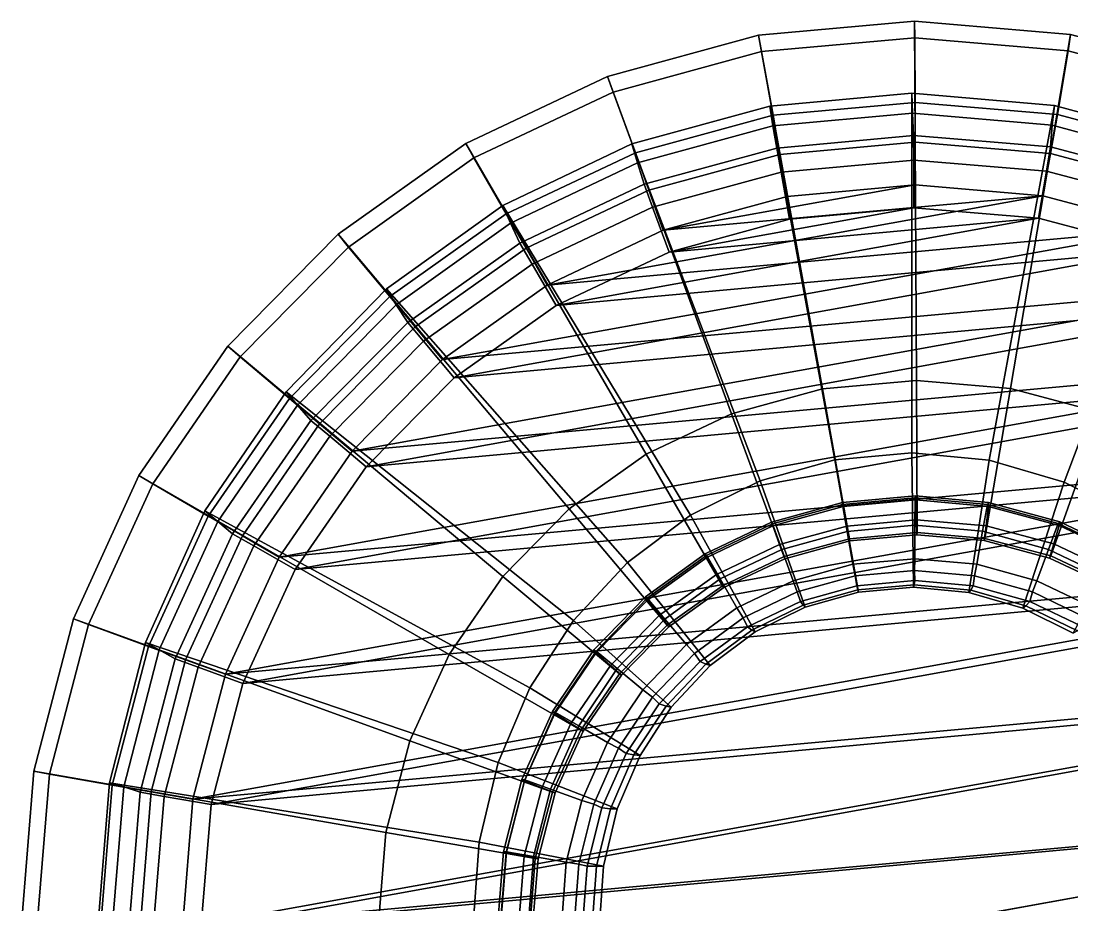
# Model space of a CAD drawing. Extents: x 0.43 to 2.23, y 0.05 to 1.87.
# Drawn here: x 0.426 to 1.482, y 0.981 to 1.869 of the extents above; entities that cross this region are included whole.
import ezdxf

# ---------------------------------------------------------------- set-up
doc = ezdxf.new("R2010")
doc.units = 0
doc.layers.add('NURBS', color=15, linetype='CONTINUOUS')

msp = doc.modelspace()

# ---------------------------------------------------------------- linework, layer by layer
at = {"layer": 'NURBS', "color": 0}
for points in [[(1.323653, 1.868862, 0.16589), (1.166959, 1.854634, 0.16589), (1.169917, 1.838138, 0.085467), (1.323835, 1.852117, 0.085467)], [(1.325642, 1.507816, 1.457898), (1.231253, 1.499248, 1.457898), (1.166959, 1.854634, 0.16589), (1.323653, 1.868862, 0.16589)], [(1.480504, 1.855469, 0.16589), (1.323653, 1.868862, 0.16589), (1.323835, 1.852117, 0.085467), (1.477905, 1.838984, 0.085467)], [(1.420128, 1.499735, 1.457898), (1.325642, 1.507816, 1.457898), (1.323653, 1.868862, 0.16589), (1.480504, 1.855469, 0.16589)], [(1.166959, 1.854634, 0.16589), (1.015185, 1.813219, 0.16589), (1.020829, 1.797473, 0.085467), (1.169917, 1.838138, 0.085467)], [(1.231253, 1.499248, 1.457898), (1.139828, 1.47429, 1.457898), (1.015185, 1.813219, 0.16589), (1.166959, 1.854634, 0.16589)], [(1.324349, 1.787181, 0.021932), (1.323835, 1.852117, 0.085467), (1.169917, 1.838138, 0.085467), (1.181534, 1.774195, 0.02193)], [(1.467301, 1.775028, 0.021934), (1.477905, 1.838984, 0.085467), (1.323835, 1.852117, 0.085467), (1.324349, 1.787181, 0.021932)], [(1.51184, 1.47525, 1.457898), (1.420128, 1.499735, 1.457898), (1.480504, 1.855469, 0.16589), (1.632748, 1.814864, 0.16589)], [(1.632748, 1.814864, 0.16589), (1.480504, 1.855469, 0.16589), (1.477905, 1.838984, 0.085467), (1.627447, 1.799141, 0.085467)], [(1.181534, 1.774195, 0.02193), (1.169917, 1.838138, 0.085467), (1.020829, 1.797473, 0.085467), (1.043196, 1.736467, 0.021928)], [(1.606048, 1.738108, 0.021935), (1.627447, 1.799141, 0.085467), (1.477905, 1.838984, 0.085467), (1.467301, 1.775028, 0.021934)], [(1.015185, 1.813219, 0.16589), (0.872941, 1.745875, 0.165889), (0.881101, 1.731358, 0.085466), (1.020829, 1.797473, 0.085467)], [(1.139828, 1.47429, 1.457898), (1.054146, 1.433702, 1.457897), (0.872941, 1.745875, 0.165889), (1.015185, 1.813219, 0.16589)], [(1.043196, 1.736467, 0.021928), (1.020829, 1.797473, 0.085467), (0.881101, 1.731358, 0.085466), (0.913538, 1.675141, 0.021925)], [(1.321084, 1.435142, 1.455545), (1.321073, 1.796399, 0.16573), (1.178171, 1.783464, 0.16573), (1.243641, 1.428248, 1.455545)], [(1.321073, 1.796399, 0.16573), (1.321534, 1.77618, 0.085706), (1.181173, 1.763447, 0.085705), (1.178171, 1.783464, 0.16573)], [(1.398702, 1.427588, 1.455545), (1.464149, 1.783908, 0.16573), (1.321073, 1.796399, 0.16573), (1.321084, 1.435142, 1.455545)], [(1.464149, 1.783908, 0.16573), (1.462045, 1.7641, 0.085706), (1.321534, 1.77618, 0.085706), (1.321073, 1.796399, 0.16573)], [(1.324259, 1.747217, 0.010377), (1.324349, 1.787181, 0.021932), (1.181534, 1.774195, 0.02193), (1.188375, 1.734861, 0.010375)], [(1.460273, 1.735656, 0.010378), (1.467301, 1.775028, 0.021934), (1.324349, 1.787181, 0.021932), (1.324259, 1.747217, 0.010377)], [(1.243641, 1.428248, 1.455545), (1.178171, 1.783464, 0.16573), (1.039783, 1.745497, 0.16573), (1.168728, 1.407115, 1.455544)], [(1.178171, 1.783464, 0.16573), (1.181173, 1.763447, 0.085705), (1.045227, 1.72629, 0.085705), (1.039783, 1.745497, 0.16573)], [(1.188375, 1.734861, 0.010375), (1.181534, 1.774195, 0.02193), (1.043196, 1.736467, 0.021928), (1.056751, 1.698961, 0.010373)], [(1.181173, 1.763447, 0.085705), (1.321534, 1.77618, 0.085706), (1.32277, 1.753841, 0.068039), (1.185296, 1.741212, 0.068017)], [(1.321534, 1.77618, 0.085706), (1.462045, 1.7641, 0.085706), (1.460347, 1.742338, 0.068053), (1.32277, 1.753841, 0.068039)], [(1.474138, 1.405815, 1.455545), (1.603051, 1.746371, 0.165731), (1.464149, 1.783908, 0.16573), (1.398702, 1.427588, 1.455545)], [(1.592286, 1.700529, 0.010379), (1.606048, 1.738108, 0.021935), (1.467301, 1.775028, 0.021934), (1.460273, 1.735656, 0.010378)], [(1.603051, 1.746371, 0.165731), (1.598438, 1.727575, 0.085706), (1.462045, 1.7641, 0.085706), (1.464149, 1.783908, 0.16573)], [(1.045227, 1.72629, 0.085705), (1.181173, 1.763447, 0.085705), (1.185296, 1.741212, 0.068017), (1.052103, 1.704831, 0.067991)], [(1.462045, 1.7641, 0.085706), (1.598438, 1.727575, 0.085706), (1.593848, 1.707047, 0.068061), (1.460347, 1.742338, 0.068053)], [(1.185296, 1.741212, 0.068017), (1.32277, 1.753841, 0.068039), (1.322875, 1.729238, 0.056724), (1.189657, 1.716999, 0.056704)], [(1.32277, 1.753841, 0.068039), (1.460347, 1.742338, 0.068053), (1.456192, 1.718092, 0.056739), (1.322875, 1.729238, 0.056724)], [(0.872941, 1.745875, 0.165889), (0.74455, 1.654649, 0.165889), (0.754978, 1.641801, 0.085466), (0.881101, 1.731358, 0.085466)], [(1.054146, 1.433702, 1.457897), (0.97681, 1.378716, 1.457897), (0.74455, 1.654649, 0.165889), (0.872941, 1.745875, 0.165889)], [(1.168728, 1.407115, 1.455544), (1.039783, 1.745497, 0.16573), (0.910116, 1.683651, 0.165729), (1.09862, 1.372385, 1.455544)], [(1.039783, 1.745497, 0.16573), (1.045227, 1.72629, 0.085705), (0.917827, 1.665836, 0.085705), (0.910116, 1.683651, 0.165729)], [(1.188375, 1.734861, 0.010375), (1.19571, 1.692614, 0.005051), (1.32415, 1.704293, 0.005053), (1.324259, 1.747217, 0.010377)], [(1.324259, 1.747217, 0.010377), (1.32415, 1.704293, 0.005053), (1.452715, 1.693366, 0.005054), (1.460273, 1.735656, 0.010378)], [(1.460347, 1.742338, 0.068053), (1.593848, 1.707047, 0.068061), (1.58556, 1.683894, 0.056746), (1.456192, 1.718092, 0.056739)], [(1.545099, 1.370484, 1.455545), (1.733558, 1.684929, 0.165731), (1.603051, 1.746371, 0.165731), (1.474138, 1.405815, 1.455545)], [(1.056751, 1.698961, 0.010373), (1.043196, 1.736467, 0.021928), (0.913538, 1.675141, 0.021925), (0.933385, 1.64061, 0.01037)], [(1.052103, 1.704831, 0.067991), (1.185296, 1.741212, 0.068017), (1.189657, 1.716999, 0.056704), (1.060587, 1.681744, 0.056677)], [(1.056751, 1.698961, 0.010373), (1.071295, 1.658681, 0.005049), (1.19571, 1.692614, 0.005051), (1.188375, 1.734861, 0.010375)], [(1.460273, 1.735656, 0.010378), (1.452715, 1.693366, 0.005054), (1.577496, 1.660162, 0.005055), (1.592286, 1.700529, 0.010379)], [(0.913538, 1.675141, 0.021925), (0.881101, 1.731358, 0.085466), (0.754978, 1.641801, 0.085466), (0.796501, 1.592082, 0.021921)], [(0.917827, 1.665836, 0.085705), (1.045227, 1.72629, 0.085705), (1.052103, 1.704831, 0.067991), (0.927238, 1.645803, 0.067959)], [(1.323074, 1.68125, 0.048953), (1.198159, 1.669774, 0.048933), (1.189657, 1.716999, 0.056704), (1.322875, 1.729238, 0.056724)], [(1.448083, 1.670799, 0.048966), (1.323074, 1.68125, 0.048953), (1.322875, 1.729238, 0.056724), (1.456192, 1.718092, 0.056739)], [(1.198159, 1.669774, 0.048933), (1.077134, 1.636716, 0.048909), (1.060587, 1.681744, 0.056677), (1.189657, 1.716999, 0.056704)], [(1.569387, 1.638733, 0.048974), (1.448083, 1.670799, 0.048966), (1.456192, 1.718092, 0.056739), (1.58556, 1.683894, 0.056746)], [(0.927238, 1.645803, 0.067959), (1.052103, 1.704831, 0.067991), (1.060587, 1.681744, 0.056677), (0.939588, 1.624543, 0.056647)], [(1.071295, 1.658681, 0.005049), (1.32415, 1.704293, 0.005053), (1.19571, 1.692614, 0.005051)], [(1.452715, 1.693366, 0.005054), (1.32415, 1.704293, 0.005053), (1.071295, 1.658681, 0.005049)], [(0.933385, 1.64061, 0.01037), (0.954687, 1.603526, 0.005046), (1.071295, 1.658681, 0.005049), (1.056751, 1.698961, 0.010373)], [(0.954687, 1.603526, 0.005046), (1.452715, 1.693366, 0.005054), (1.071295, 1.658681, 0.005049)], [(1.577496, 1.660162, 0.005055), (1.452715, 1.693366, 0.005054), (0.954687, 1.603526, 0.005046)], [(1.09862, 1.372385, 1.455544), (0.910116, 1.683651, 0.165729), (0.793109, 1.599806, 0.165729), (1.035448, 1.325114, 1.455544)], [(0.910116, 1.683651, 0.165729), (0.917827, 1.665836, 0.085705), (0.802844, 1.583923, 0.085704), (0.793109, 1.599806, 0.165729)], [(1.077134, 1.636716, 0.048909), (0.963676, 1.58308, 0.04888), (0.939588, 1.624543, 0.056647), (1.060587, 1.681744, 0.056677)], [(1.077134, 1.636716, 0.048909), (1.198159, 1.669774, 0.048933), (1.323074, 1.68125, 0.048953)], [(1.448083, 1.670799, 0.048966), (1.077134, 1.636716, 0.048909), (1.323074, 1.68125, 0.048953)], [(0.933385, 1.64061, 0.01037), (0.913538, 1.675141, 0.021925), (0.796501, 1.592082, 0.021921), (0.822027, 1.561581, 0.010367)], [(0.963676, 1.58308, 0.04888), (1.077134, 1.636716, 0.048909), (1.448083, 1.670799, 0.048966)], [(1.569387, 1.638733, 0.048974), (0.963676, 1.58308, 0.04888), (1.448083, 1.670799, 0.048966)], [(0.802844, 1.583923, 0.085704), (0.917827, 1.665836, 0.085705), (0.927238, 1.645803, 0.067959), (0.814495, 1.565925, 0.067923)], [(0.849429, 1.528826, 0.005043), (1.577496, 1.660162, 0.005055), (0.954687, 1.603526, 0.005046)], [(1.694703, 1.605692, 0.005055), (1.577496, 1.660162, 0.005055), (0.849429, 1.528826, 0.005043)], [(0.74455, 1.654649, 0.165889), (0.633913, 1.542311, 0.165889), (0.646292, 1.531523, 0.085466), (0.754978, 1.641801, 0.085466)], [(0.97681, 1.378716, 1.457897), (0.91017, 1.311003, 1.457897), (0.633913, 1.542311, 0.165889), (0.74455, 1.654649, 0.165889)], [(0.796501, 1.592082, 0.021921), (0.754978, 1.641801, 0.085466), (0.646292, 1.531523, 0.085466), (0.695639, 1.489814, 0.021918)], [(0.814495, 1.565925, 0.067923), (0.927238, 1.645803, 0.067959), (0.939588, 1.624543, 0.056647), (0.830334, 1.547137, 0.056612)], [(0.822027, 1.561581, 0.010367), (0.849429, 1.528826, 0.005043), (0.954687, 1.603526, 0.005046), (0.933385, 1.64061, 0.01037)], [(0.861232, 1.510499, 0.048847), (0.963676, 1.58308, 0.04888), (1.569387, 1.638733, 0.048974)], [(1.683301, 1.58603, 0.048975), (0.861232, 1.510499, 0.048847), (1.569387, 1.638733, 0.048974)], [(0.963676, 1.58308, 0.04888), (0.861232, 1.510499, 0.048847), (0.830334, 1.547137, 0.056612), (0.939588, 1.624543, 0.056647)], [(0.758718, 1.436849, 0.00504), (1.694703, 1.605692, 0.005055), (0.849429, 1.528826, 0.005043)], [(1.800774, 1.53161, 0.005055), (1.694703, 1.605692, 0.005055), (0.758718, 1.436849, 0.00504)], [(1.035448, 1.325114, 1.455544), (0.793109, 1.599806, 0.165729), (0.692316, 1.496509, 0.165728), (0.98113, 1.266737, 1.455544)], [(0.793109, 1.599806, 0.165729), (0.802844, 1.583923, 0.085704), (0.703771, 1.483039, 0.085704), (0.692316, 1.496509, 0.165728)], [(0.822027, 1.561581, 0.010367), (0.796501, 1.592082, 0.021921), (0.695639, 1.489814, 0.021918), (0.726058, 1.464274, 0.010364)], [(0.703771, 1.483039, 0.085704), (0.802844, 1.583923, 0.085704), (0.814495, 1.565925, 0.067923), (0.717298, 1.46762, 0.067885)], [(0.772914, 1.421174, 0.048812), (0.861232, 1.510499, 0.048847), (1.683301, 1.58603, 0.048975)], [(1.786363, 1.51429, 0.048969), (0.772914, 1.421174, 0.048812), (1.683301, 1.58603, 0.048975)], [(0.717298, 1.46762, 0.067885), (0.814495, 1.565925, 0.067923), (0.830334, 1.547137, 0.056612), (0.736146, 1.451875, 0.056574)], [(0.726058, 1.464274, 0.010364), (0.758718, 1.436849, 0.00504), (0.849429, 1.528826, 0.005043), (0.822027, 1.561581, 0.010367)], [(0.633913, 1.542311, 0.165889), (0.544392, 1.412276, 0.165889), (0.558346, 1.403876, 0.085466), (0.646292, 1.531523, 0.085466)], [(0.91017, 1.311003, 1.457897), (0.85625, 1.23262, 1.457897), (0.544392, 1.412276, 0.165889), (0.633913, 1.542311, 0.165889)], [(0.861232, 1.510499, 0.048847), (0.772914, 1.421174, 0.048812), (0.736146, 1.451875, 0.056574), (0.830334, 1.547137, 0.056612)], [(0.695639, 1.489814, 0.021918), (0.646292, 1.531523, 0.085466), (0.558346, 1.403876, 0.085466), (0.614018, 1.371443, 0.021914)], [(0.685311, 1.330391, 0.005037), (1.800774, 1.53161, 0.005055), (0.758718, 1.436849, 0.00504)], [(1.892488, 1.440167, 0.005054), (1.800774, 1.53161, 0.005055), (0.685311, 1.330391, 0.005037)], [(0.701406, 1.317821, 0.048776), (0.772914, 1.421174, 0.048812), (1.786363, 1.51429, 0.048969)], [(1.875443, 1.425691, 0.048957), (0.701406, 1.317821, 0.048776), (1.786363, 1.51429, 0.048969)], [(1.258403, 1.348855, 2.246789), (1.192567, 1.330867, 2.246789), (1.139828, 1.47429, 1.457898), (1.231253, 1.499248, 1.457898)], [(1.326377, 1.355022, 2.246789), (1.258403, 1.348855, 2.246789), (1.231253, 1.499248, 1.457898), (1.325642, 1.507816, 1.457898)], [(1.394423, 1.349182, 2.246789), (1.326377, 1.355022, 2.246789), (1.325642, 1.507816, 1.457898), (1.420128, 1.499735, 1.457898)], [(1.460472, 1.331513, 2.246789), (1.394423, 1.349182, 2.246789), (1.420128, 1.499735, 1.457898), (1.51184, 1.47525, 1.457898)], [(0.98113, 1.266737, 1.455544), (0.692316, 1.496509, 0.165728), (0.610802, 1.376898, 0.165728), (0.937317, 1.199028, 1.455544)], [(0.692316, 1.496509, 0.165728), (0.703771, 1.483039, 0.085704), (0.623619, 1.366251, 0.085704), (0.610802, 1.376898, 0.165728)], [(0.726058, 1.464274, 0.010364), (0.695639, 1.489814, 0.021918), (0.614018, 1.371443, 0.021914), (0.648398, 1.351646, 0.01036)], [(0.623619, 1.366251, 0.085704), (0.703771, 1.483039, 0.085704), (0.717298, 1.46762, 0.067885), (0.638601, 1.353875, 0.067845)], [(0.638601, 1.353875, 0.067845), (0.717298, 1.46762, 0.067885), (0.736146, 1.451875, 0.056574), (0.659885, 1.341651, 0.056535)], [(1.192567, 1.330867, 2.246789), (1.130868, 1.301607, 2.246789), (1.054146, 1.433702, 1.457897), (1.139828, 1.47429, 1.457898)], [(1.522519, 1.30255, 2.246789), (1.460472, 1.331513, 2.246789), (1.51184, 1.47525, 1.457898), (1.597991, 1.435104, 1.457898)], [(0.648398, 1.351646, 0.01036), (0.685311, 1.330391, 0.005037), (0.758718, 1.436849, 0.00504), (0.726058, 1.464274, 0.010364)], [(0.772914, 1.421174, 0.048812), (0.701406, 1.317821, 0.048776), (0.659885, 1.341651, 0.056535), (0.736146, 1.451875, 0.056574)], [(0.631438, 1.212685, 0.005034), (1.892488, 1.440167, 0.005054), (0.685311, 1.330391, 0.005037)], [(1.967055, 1.334142, 0.005052), (1.892488, 1.440167, 0.005054), (0.631438, 1.212685, 0.005034)], [(0.648882, 1.203582, 0.048739), (0.701406, 1.317821, 0.048776), (1.875443, 1.425691, 0.048957)], [(1.947835, 1.322929, 0.04894), (0.648882, 1.203582, 0.048739), (1.875443, 1.425691, 0.048957)], [(1.130868, 1.301607, 2.246789), (1.075181, 1.261962, 2.246789), (0.97681, 1.378716, 1.457897), (1.054146, 1.433702, 1.457897)], [(1.2673, 1.295189, 2.245336), (1.243641, 1.428248, 1.455545), (1.168728, 1.407115, 1.455544), (1.213658, 1.280056, 2.245336)], [(1.322753, 1.300125, 2.245336), (1.321084, 1.435142, 1.455545), (1.243641, 1.428248, 1.455545), (1.2673, 1.295189, 2.245336)], [(1.378332, 1.294716, 2.245336), (1.398702, 1.427588, 1.455545), (1.321084, 1.435142, 1.455545), (1.322753, 1.300125, 2.245336)], [(1.432349, 1.279125, 2.245336), (1.474138, 1.405815, 1.455545), (1.398702, 1.427588, 1.455545), (1.378332, 1.294716, 2.245336)], [(0.544392, 1.412276, 0.165889), (0.478705, 1.268495, 0.165889), (0.493812, 1.262738, 0.085466), (0.558346, 1.403876, 0.085466)], [(0.85625, 1.23262, 1.457897), (0.816689, 1.14595, 1.457897), (0.478705, 1.268495, 0.165889), (0.544392, 1.412276, 0.165889)], [(1.213658, 1.280056, 2.245336), (1.168728, 1.407115, 1.455544), (1.09862, 1.372385, 1.455544), (1.163456, 1.255188, 2.245336)], [(1.483161, 1.253827, 2.245336), (1.545099, 1.370484, 1.455545), (1.474138, 1.405815, 1.455545), (1.432349, 1.279125, 2.245336)], [(0.614018, 1.371443, 0.021914), (0.558346, 1.403876, 0.085466), (0.493812, 1.262738, 0.085466), (0.554118, 1.240565, 0.02191)], [(1.251177, 1.385168, 2.877329), (1.180089, 1.365608, 2.877329), (1.181387, 1.361759, 2.854814), (1.252066, 1.381166, 2.854815)], [(1.25135, 1.383276, 2.899843), (1.180838, 1.363833, 2.899843), (1.180089, 1.365608, 2.877329), (1.251177, 1.385168, 2.877329)], [(1.256019, 1.356253, 2.922357), (1.190199, 1.338073, 2.922357), (1.180838, 1.363833, 2.899843), (1.25135, 1.383276, 2.899843)], [(1.324594, 1.391802, 2.877328), (1.251177, 1.385168, 2.877329), (1.252066, 1.381166, 2.854815), (1.325054, 1.387769, 2.854815)], [(1.324177, 1.389848, 2.899843), (1.25135, 1.383276, 2.899843), (1.251177, 1.385168, 2.877329), (1.324594, 1.391802, 2.877328)], [(1.324005, 1.362382, 2.922357), (1.256019, 1.356253, 2.922357), (1.25135, 1.383276, 2.899843), (1.324177, 1.389848, 2.899843)], [(1.325054, 1.387769, 2.854815), (1.252066, 1.381166, 2.854815), (1.255762, 1.36162, 2.8323), (1.325615, 1.367947, 2.8323)], [(1.392091, 1.356275, 2.922357), (1.324005, 1.362382, 2.922357), (1.324177, 1.389848, 2.899843), (1.397106, 1.383351, 2.899843)], [(1.397106, 1.383351, 2.899843), (1.324177, 1.389848, 2.899843), (1.324594, 1.391802, 2.877328), (1.398107, 1.385308, 2.877328)], [(1.398107, 1.385308, 2.877328), (1.324594, 1.391802, 2.877328), (1.325054, 1.387769, 2.854815), (1.398133, 1.381367, 2.854815)], [(1.398133, 1.381367, 2.854815), (1.325054, 1.387769, 2.854815), (1.325615, 1.367947, 2.8323), (1.39555, 1.361873, 2.8323)], [(1.458207, 1.338118, 2.922357), (1.392091, 1.356275, 2.922357), (1.397106, 1.383351, 2.899843), (1.467921, 1.363981, 2.899843)], [(1.467921, 1.363981, 2.899843), (1.397106, 1.383351, 2.899843), (1.398107, 1.385308, 2.877328), (1.469483, 1.365882, 2.877328)], [(1.469483, 1.365882, 2.877328), (1.398107, 1.385308, 2.877328), (1.398133, 1.381367, 2.854815), (1.469082, 1.362155, 2.854815)], [(0.937317, 1.199028, 1.455544), (0.610802, 1.376898, 0.165728), (0.551042, 1.244608, 0.165728), (0.905341, 1.124046, 1.455544)], [(0.610802, 1.376898, 0.165728), (0.623619, 1.366251, 0.085704), (0.564824, 1.237105, 0.085703), (0.551042, 1.244608, 0.165728)], [(1.075181, 1.261962, 2.246789), (1.027198, 1.213137, 2.246788), (0.91017, 1.311003, 1.457897), (0.97681, 1.378716, 1.457897)], [(1.252066, 1.381166, 2.854815), (1.181387, 1.361759, 2.854814), (1.188112, 1.343083, 2.8323), (1.255762, 1.36162, 2.8323)], [(1.469082, 1.362155, 2.854815), (1.398133, 1.381367, 2.854815), (1.39555, 1.361873, 2.8323), (1.463441, 1.343581, 2.8323)], [(0.648398, 1.351646, 0.01036), (0.614018, 1.371443, 0.021914), (0.554118, 1.240565, 0.02191), (0.591403, 1.22712, 0.010357)], [(0.564824, 1.237105, 0.085703), (0.623619, 1.366251, 0.085704), (0.638601, 1.353875, 0.067845), (0.580797, 1.22815, 0.067805)], [(1.163456, 1.255188, 2.245336), (1.09862, 1.372385, 1.455544), (1.035448, 1.325114, 1.455544), (1.118221, 1.221339, 2.245336)], [(1.180089, 1.365608, 2.877329), (1.113488, 1.333715, 2.877328), (1.115163, 1.330137, 2.854814), (1.181387, 1.361759, 2.854814)], [(1.180838, 1.363833, 2.899843), (1.114783, 1.332111, 2.899843), (1.113488, 1.333715, 2.877328), (1.180089, 1.365608, 2.877329)], [(1.190199, 1.338073, 2.922357), (1.128543, 1.308396, 2.922357), (1.114783, 1.332111, 2.899843), (1.180838, 1.363833, 2.899843)], [(1.325615, 1.367947, 2.8323), (1.255762, 1.36162, 2.8323), (1.258656, 1.346645, 2.809785), (1.326099, 1.35276, 2.809785)], [(1.324005, 1.362382, 2.922357), (1.323901, 1.32875, 2.933205), (1.261767, 1.323153, 2.933205), (1.256019, 1.356253, 2.922357)], [(1.392091, 1.356275, 2.922357), (1.38613, 1.323131, 2.933205), (1.323901, 1.32875, 2.933205), (1.324005, 1.362382, 2.922357)], [(1.39555, 1.361873, 2.8323), (1.325615, 1.367947, 2.8323), (1.326099, 1.35276, 2.809785), (1.393616, 1.346936, 2.809785)], [(1.520345, 1.308462, 2.922357), (1.458207, 1.338118, 2.922357), (1.467921, 1.363981, 2.899843), (1.53447, 1.332328, 2.899843)], [(1.535745, 1.330717, 2.854814), (1.469082, 1.362155, 2.854815), (1.463441, 1.343581, 2.8323), (1.527225, 1.313628, 2.8323)], [(1.53447, 1.332328, 2.899843), (1.467921, 1.363981, 2.899843), (1.469483, 1.365882, 2.877328), (1.536555, 1.334116, 2.877328)], [(1.536555, 1.334116, 2.877328), (1.469483, 1.365882, 2.877328), (1.469082, 1.362155, 2.854815), (1.535745, 1.330717, 2.854814)], [(0.580797, 1.22815, 0.067805), (0.638601, 1.353875, 0.067845), (0.659885, 1.341651, 0.056535), (0.60387, 1.219818, 0.056496)], [(0.591403, 1.22712, 0.010357), (0.631438, 1.212685, 0.005034), (0.685311, 1.330391, 0.005037), (0.648398, 1.351646, 0.01036)], [(1.181387, 1.361759, 2.854814), (1.115163, 1.330137, 2.854814), (1.124722, 1.3129, 2.8323), (1.188112, 1.343083, 2.8323)], [(1.255762, 1.36162, 2.8323), (1.188112, 1.343083, 2.8323), (1.193337, 1.328777, 2.809785), (1.258656, 1.346645, 2.809785)], [(1.256019, 1.356253, 2.922357), (1.261767, 1.323153, 2.933205), (1.201616, 1.306512, 2.933205), (1.190199, 1.338073, 2.922357)], [(1.326099, 1.35276, 2.809785), (1.258656, 1.346645, 2.809785), (1.258403, 1.348855, 2.246789), (1.326377, 1.355022, 2.246789)], [(1.393616, 1.346936, 2.809785), (1.326099, 1.35276, 2.809785), (1.326377, 1.355022, 2.246789), (1.394423, 1.349182, 2.246789)], [(1.458207, 1.338118, 2.922357), (1.446563, 1.306468, 2.933205), (1.38613, 1.323131, 2.933205), (1.392091, 1.356275, 2.922357)], [(1.463441, 1.343581, 2.8323), (1.39555, 1.361873, 2.8323), (1.393616, 1.346936, 2.809785), (1.459156, 1.329349, 2.809785)], [(0.701406, 1.317821, 0.048776), (0.648882, 1.203582, 0.048739), (0.60387, 1.219818, 0.056496), (0.659885, 1.341651, 0.056535)], [(1.188112, 1.343083, 2.8323), (1.124722, 1.3129, 2.8323), (1.132126, 1.299698, 2.809785), (1.193337, 1.328777, 2.809785)], [(1.258656, 1.346645, 2.809785), (1.193337, 1.328777, 2.809785), (1.192567, 1.330867, 2.246789), (1.258403, 1.348855, 2.246789)], [(1.459156, 1.329349, 2.809785), (1.393616, 1.346936, 2.809785), (1.394423, 1.349182, 2.246789), (1.460472, 1.331513, 2.246789)], [(1.527225, 1.313628, 2.8323), (1.463441, 1.343581, 2.8323), (1.459156, 1.329349, 2.809785), (1.520728, 1.300534, 2.809785)], [(0.598737, 1.08731, 0.005031), (1.967055, 1.334142, 0.005052), (0.631438, 1.212685, 0.005034)], [(2.022212, 1.216756, 0.00505), (1.967055, 1.334142, 0.005052), (0.598737, 1.08731, 0.005031)], [(1.113488, 1.333715, 2.877328), (1.053399, 1.290459, 2.877328), (1.055408, 1.287261, 2.854814), (1.115163, 1.330137, 2.854814)], [(1.114783, 1.332111, 2.899843), (1.055193, 1.289074, 2.899843), (1.053399, 1.290459, 2.877328), (1.113488, 1.333715, 2.877328)], [(1.128543, 1.308396, 2.922357), (1.072927, 1.268124, 2.922357), (1.055193, 1.289074, 2.899843), (1.114783, 1.332111, 2.899843)], [(1.190199, 1.338073, 2.922357), (1.201616, 1.306512, 2.933205), (1.145275, 1.279331, 2.933205), (1.128543, 1.308396, 2.922357)], [(1.193337, 1.328777, 2.809785), (1.132126, 1.299698, 2.809785), (1.130868, 1.301607, 2.246789), (1.192567, 1.330867, 2.246789)], [(1.520345, 1.308462, 2.922357), (1.503365, 1.279266, 2.933205), (1.446563, 1.306468, 2.933205), (1.458207, 1.338118, 2.922357)], [(1.520728, 1.300534, 2.809785), (1.459156, 1.329349, 2.809785), (1.460472, 1.331513, 2.246789), (1.522519, 1.30255, 2.246789)], [(0.616936, 1.081928, 0.048703), (0.648882, 1.203582, 0.048739), (1.947835, 1.322929, 0.04894)], [(2.001336, 1.209126, 0.048917), (0.616936, 1.081928, 0.048703), (1.947835, 1.322929, 0.04894)], [(1.118221, 1.221339, 2.245336), (1.035448, 1.325114, 1.455544), (0.98113, 1.266737, 1.455544), (1.079326, 1.179537, 2.245336)], [(1.115163, 1.330137, 2.854814), (1.055408, 1.287261, 2.854814), (1.067518, 1.271989, 2.8323), (1.124722, 1.3129, 2.8323)], [(1.261767, 1.323153, 2.933205), (1.261753, 1.323152, 2.933689), (1.201602, 1.30651, 2.933689), (1.201616, 1.306512, 2.933205)], [(1.261753, 1.323152, 2.933689), (1.263877, 1.311694, 2.928056), (1.205883, 1.295608, 2.928056), (1.201602, 1.30651, 2.933689)], [(1.323901, 1.32875, 2.933205), (1.323887, 1.328748, 2.933689), (1.261753, 1.323152, 2.933689), (1.261767, 1.323153, 2.933205)], [(1.323887, 1.328748, 2.933689), (1.323788, 1.317082, 2.928056), (1.263877, 1.311694, 2.928056), (1.261753, 1.323152, 2.933689)], [(1.386116, 1.323129, 2.933689), (1.383797, 1.311609, 2.928056), (1.323788, 1.317082, 2.928056), (1.323887, 1.328748, 2.933689)], [(1.38613, 1.323131, 2.933205), (1.386116, 1.323129, 2.933689), (1.323887, 1.328748, 2.933689), (1.323901, 1.32875, 2.933205)], [(1.446549, 1.306466, 2.933689), (1.44208, 1.295442, 2.928056), (1.383797, 1.311609, 2.928056), (1.386116, 1.323129, 2.933689)], [(1.446563, 1.306468, 2.933205), (1.446549, 1.306466, 2.933689), (1.386116, 1.323129, 2.933689), (1.38613, 1.323131, 2.933205)], [(1.027198, 1.213137, 2.246788), (0.988378, 1.156616, 2.246788), (0.85625, 1.23262, 1.457897), (0.91017, 1.311003, 1.457897)], [(1.124722, 1.3129, 2.8323), (1.067518, 1.271989, 2.8323), (1.076883, 1.260292, 2.809785), (1.132126, 1.299698, 2.809785)], [(1.263877, 1.311694, 2.928056), (1.265583, 1.301539, 2.912098), (1.209007, 1.285886, 2.912098), (1.205883, 1.295608, 2.928056)], [(1.323788, 1.317082, 2.928056), (1.324023, 1.306802, 2.912098), (1.265583, 1.301539, 2.912098), (1.263877, 1.311694, 2.928056)], [(1.383797, 1.311609, 2.928056), (1.382554, 1.301517, 2.912098), (1.324023, 1.306802, 2.912098), (1.323788, 1.317082, 2.928056)], [(1.44208, 1.295442, 2.928056), (1.439395, 1.285845, 2.912098), (1.382554, 1.301517, 2.912098), (1.383797, 1.311609, 2.928056)], [(1.128543, 1.308396, 2.922357), (1.145275, 1.279331, 2.933205), (1.094457, 1.242436, 2.933205), (1.072927, 1.268124, 2.922357)], [(1.132126, 1.299698, 2.809785), (1.076883, 1.260292, 2.809785), (1.075181, 1.261962, 2.246789), (1.130868, 1.301607, 2.246789)], [(1.201616, 1.306512, 2.933205), (1.201602, 1.30651, 2.933689), (1.145261, 1.279329, 2.933689), (1.145275, 1.279331, 2.933205)], [(1.201602, 1.30651, 2.933689), (1.205883, 1.295608, 2.928056), (1.151568, 1.269315, 2.928056), (1.145261, 1.279329, 2.933689)], [(1.265583, 1.301539, 2.912098), (1.266628, 1.297383, 2.896141), (1.211695, 1.282037, 2.896141), (1.209007, 1.285886, 2.912098)], [(1.324023, 1.306802, 2.912098), (1.323393, 1.302467, 2.896141), (1.266628, 1.297383, 2.896141), (1.265583, 1.301539, 2.912098)], [(1.323393, 1.302467, 2.896141), (1.322765, 1.300127, 2.880184), (1.267312, 1.295191, 2.880183), (1.266628, 1.297383, 2.896141)], [(1.322765, 1.300127, 2.880184), (1.322753, 1.300125, 2.245336), (1.2673, 1.295189, 2.245336), (1.267312, 1.295191, 2.880183)], [(1.378344, 1.294718, 2.880184), (1.378332, 1.294716, 2.245336), (1.322753, 1.300125, 2.245336), (1.322765, 1.300127, 2.880184)], [(1.380265, 1.297133, 2.896141), (1.378344, 1.294718, 2.880184), (1.322765, 1.300127, 2.880184), (1.323393, 1.302467, 2.896141)], [(1.382554, 1.301517, 2.912098), (1.380265, 1.297133, 2.896141), (1.323393, 1.302467, 2.896141), (1.324023, 1.306802, 2.912098)], [(1.439395, 1.285845, 2.912098), (1.435517, 1.281545, 2.896141), (1.380265, 1.297133, 2.896141), (1.382554, 1.301517, 2.912098)], [(1.50335, 1.279264, 2.933689), (1.496866, 1.269071, 2.928056), (1.44208, 1.295442, 2.928056), (1.446549, 1.306466, 2.933689)], [(1.503365, 1.279266, 2.933205), (1.50335, 1.279264, 2.933689), (1.446549, 1.306466, 2.933689), (1.446563, 1.306468, 2.933205)], [(1.053399, 1.290459, 2.877328), (1.001647, 1.237154, 2.877328), (1.003937, 1.234435, 2.854814), (1.055408, 1.287261, 2.854814)], [(1.055193, 1.289074, 2.899843), (1.003878, 1.236029, 2.899843), (1.001647, 1.237154, 2.877328), (1.053399, 1.290459, 2.877328)], [(1.072927, 1.268124, 2.922357), (1.025038, 1.218479, 2.922357), (1.003878, 1.236029, 2.899843), (1.055193, 1.289074, 2.899843)], [(1.205883, 1.295608, 2.928056), (1.209007, 1.285886, 2.912098), (1.156015, 1.260321, 2.912098), (1.151568, 1.269315, 2.928056)], [(1.266628, 1.297383, 2.896141), (1.267312, 1.295191, 2.880183), (1.21367, 1.280058, 2.880183), (1.211695, 1.282037, 2.896141)], [(1.267312, 1.295191, 2.880183), (1.2673, 1.295189, 2.245336), (1.213658, 1.280056, 2.245336), (1.21367, 1.280058, 2.880183)], [(1.432361, 1.279127, 2.880184), (1.432349, 1.279125, 2.245336), (1.378332, 1.294716, 2.245336), (1.378344, 1.294718, 2.880184)], [(1.435517, 1.281545, 2.896141), (1.432361, 1.279127, 2.880184), (1.378344, 1.294718, 2.880184), (1.380265, 1.297133, 2.896141)], [(1.496866, 1.269071, 2.928056), (1.492819, 1.26026, 2.912098), (1.439395, 1.285845, 2.912098), (1.44208, 1.295442, 2.928056)], [(1.055408, 1.287261, 2.854814), (1.003937, 1.234435, 2.854814), (1.018236, 1.221591, 2.8323), (1.067518, 1.271989, 2.8323)], [(1.145275, 1.279331, 2.933205), (1.145261, 1.279329, 2.933689), (1.094443, 1.242435, 2.933689), (1.094457, 1.242436, 2.933205)], [(1.145261, 1.279329, 2.933689), (1.151568, 1.269315, 2.928056), (1.102584, 1.233612, 2.928056), (1.094443, 1.242435, 2.933689)], [(1.209007, 1.285886, 2.912098), (1.211695, 1.282037, 2.896141), (1.160264, 1.256896, 2.89614), (1.156015, 1.260321, 2.912098)], [(1.211695, 1.282037, 2.896141), (1.21367, 1.280058, 2.880183), (1.163468, 1.255189, 2.880183), (1.160264, 1.256896, 2.89614)], [(1.21367, 1.280058, 2.880183), (1.213658, 1.280056, 2.245336), (1.163456, 1.255188, 2.245336), (1.163468, 1.255189, 2.880183)], [(1.483173, 1.253828, 2.880184), (1.483161, 1.253827, 2.245336), (1.432349, 1.279125, 2.245336), (1.432361, 1.279127, 2.880184)], [(1.48747, 1.256175, 2.896141), (1.483173, 1.253828, 2.880184), (1.432361, 1.279127, 2.880184), (1.435517, 1.281545, 2.896141)], [(1.492819, 1.26026, 2.912098), (1.48747, 1.256175, 2.896141), (1.435517, 1.281545, 2.896141), (1.439395, 1.285845, 2.912098)], [(0.478705, 1.268495, 0.165889), (0.438851, 1.115335, 0.165888), (0.45465, 1.112396, 0.085465), (0.493812, 1.262738, 0.085466)], [(0.816689, 1.14595, 1.457897), (0.79269, 1.053625, 1.457897), (0.438851, 1.115335, 0.165888), (0.478705, 1.268495, 0.165889)], [(1.067518, 1.271989, 2.8323), (1.018236, 1.221591, 2.8323), (1.029287, 1.211757, 2.809785), (1.076883, 1.260292, 2.809785)], [(1.072927, 1.268124, 2.922357), (1.094457, 1.242436, 2.933205), (1.050705, 1.196949, 2.933205), (1.025038, 1.218479, 2.922357)], [(1.151568, 1.269315, 2.928056), (1.156015, 1.260321, 2.912098), (1.108217, 1.225619, 2.912098), (1.102584, 1.233612, 2.928056)], [(0.554118, 1.240565, 0.02191), (0.493812, 1.262738, 0.085466), (0.45465, 1.112396, 0.085465), (0.517759, 1.10116, 0.021906)], [(1.079326, 1.179537, 2.245336), (0.98113, 1.266737, 1.455544), (0.937317, 1.199028, 1.455544), (1.047954, 1.131054, 2.245336)], [(1.076883, 1.260292, 2.809785), (1.029287, 1.211757, 2.809785), (1.027198, 1.213137, 2.246788), (1.075181, 1.261962, 2.246789)], [(1.156015, 1.260321, 2.912098), (1.160264, 1.256896, 2.89614), (1.113898, 1.222721, 2.89614), (1.108217, 1.225619, 2.912098)], [(1.160264, 1.256896, 2.89614), (1.163468, 1.255189, 2.880183), (1.118233, 1.22134, 2.880183), (1.113898, 1.222721, 2.89614)], [(1.163468, 1.255189, 2.880183), (1.163456, 1.255188, 2.245336), (1.118221, 1.221339, 2.245336), (1.118233, 1.22134, 2.880183)], [(0.905341, 1.124046, 1.455544), (0.551042, 1.244608, 0.165728), (0.514852, 1.103659, 0.165727), (0.886173, 1.044068, 1.455544)], [(0.551042, 1.244608, 0.165728), (0.564824, 1.237105, 0.085703), (0.52917, 1.099527, 0.085703), (0.514852, 1.103659, 0.165727)], [(0.591403, 1.22712, 0.010357), (0.554118, 1.240565, 0.02191), (0.517759, 1.10116, 0.021906), (0.556807, 1.094478, 0.010353)], [(0.52917, 1.099527, 0.085703), (0.564824, 1.237105, 0.085703), (0.580797, 1.22815, 0.067805), (0.54564, 1.094265, 0.067765)], [(1.001647, 1.237154, 2.877328), (0.959805, 1.175419, 2.877328), (0.962313, 1.173263, 2.854814), (1.003937, 1.234435, 2.854814)], [(1.003878, 1.236029, 2.899843), (0.962396, 1.174588, 2.899843), (0.959805, 1.175419, 2.877328), (1.001647, 1.237154, 2.877328)], [(1.025038, 1.218479, 2.922357), (0.986333, 1.16097, 2.922357), (0.962396, 1.174588, 2.899843), (1.003878, 1.236029, 2.899843)], [(1.094457, 1.242436, 2.933205), (1.094443, 1.242435, 2.933689), (1.050691, 1.196947, 2.933689), (1.050705, 1.196949, 2.933205)], [(1.094443, 1.242435, 2.933689), (1.102584, 1.233612, 2.928056), (1.060419, 1.189584, 2.928055), (1.050691, 1.196947, 2.933689)], [(0.54564, 1.094265, 0.067765), (0.580797, 1.22815, 0.067805), (0.60387, 1.219818, 0.056496), (0.569801, 1.090078, 0.056457)], [(0.556807, 1.094478, 0.010353), (0.598737, 1.08731, 0.005031), (0.631438, 1.212685, 0.005034), (0.591403, 1.22712, 0.010357)], [(0.988378, 1.156616, 2.246788), (0.959899, 1.094116, 2.246788), (0.816689, 1.14595, 1.457897), (0.85625, 1.23262, 1.457897)], [(1.003937, 1.234435, 2.854814), (0.962313, 1.173263, 2.854814), (0.978376, 1.163239, 2.832299), (1.018236, 1.221591, 2.8323)], [(1.102584, 1.233612, 2.928056), (1.108217, 1.225619, 2.912098), (1.067066, 1.182836, 2.912098), (1.060419, 1.189584, 2.928055)], [(1.108217, 1.225619, 2.912098), (1.113898, 1.222721, 2.89614), (1.074004, 1.180553, 2.89614), (1.067066, 1.182836, 2.912098)], [(0.648882, 1.203582, 0.048739), (0.616936, 1.081928, 0.048703), (0.569801, 1.090078, 0.056457), (0.60387, 1.219818, 0.056496)], [(0.5882, 0.958073, 0.005028), (2.022212, 1.216756, 0.00505), (0.598737, 1.08731, 0.005031)], [(2.056283, 1.091575, 0.005048), (2.022212, 1.216756, 0.00505), (0.5882, 0.958073, 0.005028)], [(1.018236, 1.221591, 2.8323), (0.978376, 1.163239, 2.832299), (0.990784, 1.155567, 2.809785), (1.029287, 1.211757, 2.809785)], [(1.025038, 1.218479, 2.922357), (1.050705, 1.196949, 2.933205), (1.015349, 1.144252, 2.933205), (0.986333, 1.16097, 2.922357)], [(1.113898, 1.222721, 2.89614), (1.118233, 1.22134, 2.880183), (1.079339, 1.179539, 2.880183), (1.074004, 1.180553, 2.89614)], [(1.118233, 1.22134, 2.880183), (1.118221, 1.221339, 2.245336), (1.079326, 1.179537, 2.245336), (1.079339, 1.179539, 2.880183)], [(0.606541, 0.956554, 0.048668), (0.616936, 1.081928, 0.048703), (2.001336, 1.209126, 0.048917)], [(2.034323, 1.087738, 0.048889), (0.606541, 0.956554, 0.048668), (2.001336, 1.209126, 0.048917)], [(1.029287, 1.211757, 2.809785), (0.990784, 1.155567, 2.809785), (0.988378, 1.156616, 2.246788), (1.027198, 1.213137, 2.246788)], [(1.047954, 1.131054, 2.245336), (0.937317, 1.199028, 1.455544), (0.905341, 1.124046, 1.455544), (1.025057, 1.077362, 2.245335)], [(1.050705, 1.196949, 2.933205), (1.050691, 1.196947, 2.933689), (1.015335, 1.14425, 2.933689), (1.015349, 1.144252, 2.933205)], [(1.050691, 1.196947, 2.933689), (1.060419, 1.189584, 2.928055), (1.026353, 1.13857, 2.928055), (1.015335, 1.14425, 2.933689)], [(1.060419, 1.189584, 2.928055), (1.067066, 1.182836, 2.912098), (1.033812, 1.133271, 2.912098), (1.026353, 1.13857, 2.928055)], [(1.067066, 1.182836, 2.912098), (1.074004, 1.180553, 2.89614), (1.041796, 1.131673, 2.89614), (1.033812, 1.133271, 2.912098)], [(0.959805, 1.175419, 2.877328), (0.929143, 1.107131, 2.877328), (0.931802, 1.105604, 2.854814), (0.962313, 1.173263, 2.854814)], [(0.962396, 1.174588, 2.899843), (0.93201, 1.106617, 2.899843), (0.929143, 1.107131, 2.877328), (0.959805, 1.175419, 2.877328)], [(0.962313, 1.173263, 2.854814), (0.931802, 1.105604, 2.854814), (0.949148, 1.098705, 2.832299), (0.978376, 1.163239, 2.832299)], [(0.986333, 1.16097, 2.922357), (0.957988, 1.097345, 2.922357), (0.93201, 1.106617, 2.899843), (0.962396, 1.174588, 2.899843)], [(1.074004, 1.180553, 2.89614), (1.079339, 1.179539, 2.880183), (1.047966, 1.131056, 2.880183), (1.041796, 1.131673, 2.89614)], [(1.079339, 1.179539, 2.880183), (1.079326, 1.179537, 2.245336), (1.047954, 1.131054, 2.245336), (1.047966, 1.131056, 2.880183)], [(0.978376, 1.163239, 2.832299), (0.949148, 1.098705, 2.832299), (0.962543, 1.093428, 2.809785), (0.990784, 1.155567, 2.809785)], [(0.986333, 1.16097, 2.922357), (1.015349, 1.144252, 2.933205), (0.989464, 1.085945, 2.933205), (0.957988, 1.097345, 2.922357)], [(0.990784, 1.155567, 2.809785), (0.962543, 1.093428, 2.809785), (0.959899, 1.094116, 2.246788), (0.988378, 1.156616, 2.246788)], [(0.959899, 1.094116, 2.246788), (0.942627, 1.027537, 2.246788), (0.79269, 1.053625, 1.457897), (0.816689, 1.14595, 1.457897)], [(1.015349, 1.144252, 2.933205), (1.015335, 1.14425, 2.933689), (0.989449, 1.085943, 2.933688), (0.989464, 1.085945, 2.933205)], [(1.015335, 1.14425, 2.933689), (1.026353, 1.13857, 2.928055), (1.001421, 1.082119, 2.928055), (0.989449, 1.085943, 2.933688)], [(1.026353, 1.13857, 2.928055), (1.033812, 1.133271, 2.912098), (1.009464, 1.07843, 2.912097), (1.001421, 1.082119, 2.928055)], [(1.033812, 1.133271, 2.912098), (1.041796, 1.131673, 2.89614), (1.018251, 1.077564, 2.89614), (1.009464, 1.07843, 2.912097)], [(1.041796, 1.131673, 2.89614), (1.047966, 1.131056, 2.880183), (1.02507, 1.077364, 2.880183), (1.018251, 1.077564, 2.89614)], [(1.047966, 1.131056, 2.880183), (1.047954, 1.131054, 2.245336), (1.025057, 1.077362, 2.245335), (1.02507, 1.077364, 2.880183)], [(1.025057, 1.077362, 2.245335), (0.905341, 1.124046, 1.455544), (0.886173, 1.044068, 1.455544), (1.011332, 1.020093, 2.245335)], [(0.438851, 1.115335, 0.165888), (0.426039, 0.957452, 0.165888), (0.442051, 0.95742, 0.085465), (0.45465, 1.112396, 0.085465)], [(0.79269, 1.053625, 1.457897), (0.78498, 0.958452, 1.457897), (0.426039, 0.957452, 0.165888), (0.438851, 1.115335, 0.165888)], [(0.517759, 1.10116, 0.021906), (0.45465, 1.112396, 0.085465), (0.442051, 0.95742, 0.085465), (0.506044, 0.95746, 0.021903)], [(0.886173, 1.044068, 1.455544), (0.514852, 1.103659, 0.165727), (0.503332, 0.958332, 0.165727), (0.880396, 0.961523, 1.455543)], [(0.514852, 1.103659, 0.165727), (0.52917, 1.099527, 0.085703), (0.517743, 0.957696, 0.085703), (0.503332, 0.958332, 0.165727)], [(0.556807, 1.094478, 0.010353), (0.517759, 1.10116, 0.021906), (0.506044, 0.95746, 0.021903), (0.545659, 0.957752, 0.01035)], [(0.517743, 0.957696, 0.085703), (0.52917, 1.099527, 0.085703), (0.54564, 1.094265, 0.067765), (0.534201, 0.956285, 0.067727)], [(0.929143, 1.107131, 2.877328), (0.910594, 1.034365, 2.877328), (0.91333, 1.033513, 2.854814), (0.931802, 1.105604, 2.854814)], [(0.93201, 1.106617, 2.899843), (0.913641, 1.034183, 2.899842), (0.910594, 1.034365, 2.877328), (0.929143, 1.107131, 2.877328)], [(0.931802, 1.105604, 2.854814), (0.91333, 1.033513, 2.854814), (0.93144, 1.02995, 2.832299), (0.949148, 1.098705, 2.832299)], [(0.957988, 1.097345, 2.922357), (0.940864, 1.029537, 2.922357), (0.913641, 1.034183, 2.899842), (0.93201, 1.106617, 2.899843)], [(0.949148, 1.098705, 2.832299), (0.93144, 1.02995, 2.832299), (0.945423, 1.027231, 2.809784), (0.962543, 1.093428, 2.809785)], [(0.534201, 0.956285, 0.067727), (0.54564, 1.094265, 0.067765), (0.569801, 1.090078, 0.056457), (0.558715, 0.956369, 0.056421)], [(0.545659, 0.957752, 0.01035), (0.5882, 0.958073, 0.005028), (0.598737, 1.08731, 0.005031), (0.556807, 1.094478, 0.010353)], [(0.616936, 1.081928, 0.048703), (0.606541, 0.956554, 0.048668), (0.558715, 0.956369, 0.056421), (0.569801, 1.090078, 0.056457)], [(0.600149, 0.828902, 0.005025), (2.056283, 1.091575, 0.005048), (0.5882, 0.958073, 0.005028)], [(2.068232, 0.962404, 0.005045), (2.056283, 1.091575, 0.005048), (0.600149, 0.828902, 0.005025)], [(0.618011, 0.831268, 0.048637), (0.606541, 0.956554, 0.048668), (2.034323, 1.087738, 0.048889)], [(2.045793, 0.962453, 0.048857), (0.618011, 0.831268, 0.048637), (2.034323, 1.087738, 0.048889)], [(0.957988, 1.097345, 2.922357), (0.989464, 1.085945, 2.933205), (0.973834, 1.0238, 2.933205), (0.940864, 1.029537, 2.922357)], [(0.962543, 1.093428, 2.809785), (0.945423, 1.027231, 2.809784), (0.942627, 1.027537, 2.246788), (0.959899, 1.094116, 2.246788)], [(0.989464, 1.085945, 2.933205), (0.989449, 1.085943, 2.933688), (0.97382, 1.023798, 2.933688), (0.973834, 1.0238, 2.933205)], [(0.989449, 1.085943, 2.933688), (1.001421, 1.082119, 2.928055), (0.986382, 1.021946, 2.928055), (0.97382, 1.023798, 2.933688)], [(1.001421, 1.082119, 2.928055), (1.009464, 1.07843, 2.912097), (0.994764, 1.019979, 2.912097), (0.986382, 1.021946, 2.928055)], [(1.009464, 1.07843, 2.912097), (1.018251, 1.077564, 2.89614), (1.004086, 1.019873, 2.89614), (0.994764, 1.019979, 2.912097)], [(1.018251, 1.077564, 2.89614), (1.02507, 1.077364, 2.880183), (1.011344, 1.020095, 2.880183), (1.004086, 1.019873, 2.89614)], [(1.02507, 1.077364, 2.880183), (1.025057, 1.077362, 2.245335), (1.011332, 1.020093, 2.245335), (1.011344, 1.020095, 2.880183)], [(0.942627, 1.027537, 2.246788), (0.937087, 0.958901, 2.246788), (0.78498, 0.958452, 1.457897), (0.79269, 1.053625, 1.457897)], [(1.011332, 1.020093, 2.245335), (0.886173, 1.044068, 1.455544), (0.880396, 0.961523, 1.455543), (1.007195, 0.960987, 2.245335)], [(0.910594, 1.034365, 2.877328), (0.904722, 0.959331, 2.877328), (0.907459, 0.959181, 2.854814), (0.91333, 1.033513, 2.854814)], [(0.913641, 1.034183, 2.899842), (0.907848, 0.959486, 2.899842), (0.904722, 0.959331, 2.877328), (0.910594, 1.034365, 2.877328)], [(0.91333, 1.033513, 2.854814), (0.907459, 0.959181, 2.854814), (0.92579, 0.959063, 2.832299), (0.93144, 1.02995, 2.832299)], [(0.940864, 1.029537, 2.922357), (0.93548, 0.959606, 2.922356), (0.907848, 0.959486, 2.899842), (0.913641, 1.034183, 2.899842)], [(0.93144, 1.02995, 2.832299), (0.92579, 0.959063, 2.832299), (0.939944, 0.958985, 2.809784), (0.945423, 1.027231, 2.809784)], [(0.940864, 1.029537, 2.922357), (0.973834, 1.0238, 2.933205), (0.968937, 0.959706, 2.933204), (0.93548, 0.959606, 2.922356)], [(0.945423, 1.027231, 2.809784), (0.939944, 0.958985, 2.809784), (0.937087, 0.958901, 2.246788), (0.942627, 1.027537, 2.246788)], [(0.973834, 1.0238, 2.933205), (0.97382, 1.023798, 2.933688), (0.968922, 0.959704, 2.933688), (0.968937, 0.959706, 2.933204)], [(0.97382, 1.023798, 2.933688), (0.986382, 1.021946, 2.928055), (0.981692, 0.95988, 2.928055), (0.968922, 0.959704, 2.933688)], [(0.986382, 1.021946, 2.928055), (0.994764, 1.019979, 2.912097), (0.990158, 0.959695, 2.912097), (0.981692, 0.95988, 2.928055)], [(0.994764, 1.019979, 2.912097), (1.004086, 1.019873, 2.89614), (0.99973, 0.960351, 2.89614), (0.990158, 0.959695, 2.912097)], [(1.004086, 1.019873, 2.89614), (1.011344, 1.020095, 2.880183), (1.007207, 0.960988, 2.880183), (0.99973, 0.960351, 2.89614)], [(1.011344, 1.020095, 2.880183), (1.011332, 1.020093, 2.245335), (1.007195, 0.960987, 2.245335), (1.007207, 0.960988, 2.880183)]]:
    msp.add_3dface(points, dxfattribs=at)

doc.saveas('drawing.dxf')
